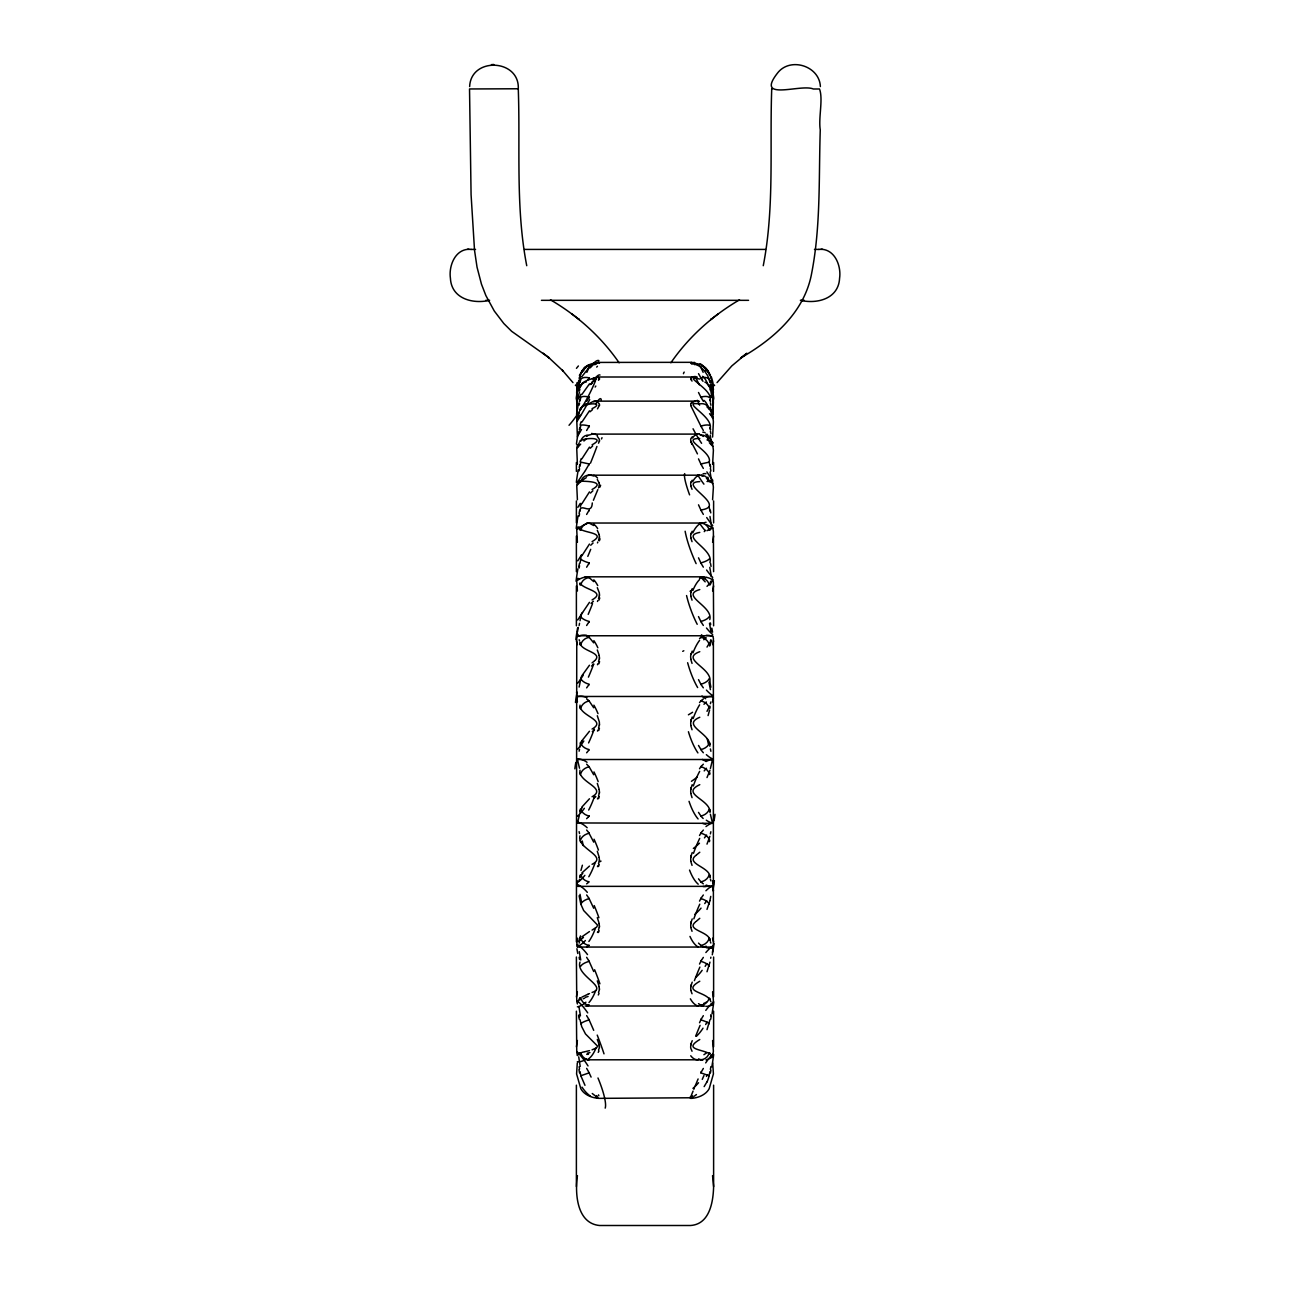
<?xml version="1.0" encoding="UTF-8"?>
<svg xmlns="http://www.w3.org/2000/svg" width="1290" height="1290" viewBox="0 0 1290 1290"><rect width="100%" height="100%" fill="white"/><g stroke="black" fill="none" stroke-linecap="round" stroke-linejoin="round"><path stroke-width="1.5" d="M576.388 941.894L576.759 637.695A88.8 33.975 0 0 1 577.42 635.76L712.58 635.76A87.317 33.411 0 0 1 713.386 638.34L713.386 944.49A87.317 33.411 0 0 1 712.58 947.054L577.42 947.054A88.8 33.975 0 0 1 576.759 945.135L577.404 938.201M577.42 1055.559A88.8 57.679 0 0 1 576.759 1052.285L576.388 1011.183M577.42 1003.926A88.8 46.392 0 0 1 576.759 1001.298L576.388 957.019M712.58 578.904A87.317 45.618 0 0 1 713.386 582.419L713.612 625.811M712.58 527.271A87.317 56.712 0 0 1 713.386 531.641L713.612 571.647M577.291 1063.008L576.582 1073.941L580.822 1088.679A21.204 14.996 0 0 0 597.657 1098.258L597.77 1098.274A12.658 9.159 -0.1 0 0 599.366 1098.354L690.569 1097.774M820.375 86.575C819.472 65.693 789.77 56.566 777.322 73.337C754.989 102.071 800.816 83.56 813.329 88.994C815.393 88.994 817.441 88.994 819.489 88.978C823.375 98.959 818.279 118.019 820.263 129.903C818.715 177.536 820.811 225.879 811.732 272.883C804.766 312.148 773.436 339.254 740.573 358.023L746.878 353.267L731.801 365.925L717.047 382.598M576.904 388.451L576.904 393.402A82.399 81.399 0 0 0 576.517 397.723L577.227 411.704M713.612 1085.18L713.612 1186.574C713.225 1202.054 709.629 1224.258 690.537 1225.5L599.479 1225.5C576.195 1223.243 574.969 1192.057 577.452 1175.625M576.388 1046.787L577.404 1040.514M713.612 536.043L712.596 542.3M576.388 996.864L577.404 991.817M713.612 585.966L712.596 590.997M578.839 380.195L577.469 385.968A88.8 88.526 0.5 0 0 576.759 390.967L577.404 409.027M713.612 640.937L712.596 644.629M469.641 86.575C470.947 56.647 519.676 58.872 518.274 88.784C520.386 147.592 515.419 207.625 526.739 265.708M710.887 1066.604L710.387 1069.442M579.129 516.081L579.533 513.775M579.129 470.898L579.533 468.625M579.129 568.051L579.533 565.746M710.887 1014.633L710.645 1016.052M712.773 411.704L713.483 397.723A82.399 81.399 0 0 0 713.096 393.402L713.096 388.451M579.129 433.601L579.533 431.424M579.129 625.521L579.533 623.296M710.887 957.18L710.693 958.26M580.016 563.149L580.822 559.022A8.885 2.064 15.9 0 0 589.143 562.891M709.968 1019.745L707.001 1029.678M580.016 511.163C580.016 502.004 591.804 516.081 592.287 502.939M709.968 1071.716L708.645 1077.569A32.718 32.637 -26.1 0 1 707.001 1081.971M580.016 620.748L580.822 616.701A8.885 3.338 16.7 0 0 589.143 621.457M709.968 962.13L707.001 971.757M580.016 466.093L580.822 462.143L589.143 463.965M579.129 405.125L579.533 403.093M579.129 687.07L580.822 678.669A8.885 4.531 18.1 0 0 589.143 684.2A27.154 22.607 63.2 0 1 588.756 685.103M710.742 896.405L709.919 900.597M577.436 386.145L577.469 385.968A87.317 87.043 0 0 0 576.614 392.66M712.596 409.027L713.241 390.967A88.8 88.526 0 0 0 712.58 385.952L711.161 380.195M709.871 900.871L707.001 909.402M580.016 429.022L580.822 425.297A8.885 1.919 15.8 0 1 589.143 426.022M712.596 418.444L713.386 402.48A87.317 84.898 -0.2 0 0 712.58 395.933M599.286 725.303L598.512 728.092M599.286 793.221L598.512 796.011M599.286 861.091L598.512 863.8M580.016 747.039L580.822 743.411A33.25 26.735 13 0 1 582.096 740.895M599.286 659.013L598.512 661.738M709.871 836.339L707.001 844.128M579.129 751.183L579.533 749.28M712.596 437.052L713.386 421.862A87.317 80.673 0 0 0 712.58 415.654M690.731 789.528L690.972 788.529M690.731 857.463L690.972 856.447M710.387 833.888L710.838 831.76M579.129 386.145L579.533 384.307M599.286 927.252L598.512 929.816M690.731 721.658L690.972 720.675M690.731 923.753L690.972 922.769M580.016 400.868L580.822 397.481A8.885 3.209 16.6 0 1 589.143 397.078M599.286 595.98L598.512 598.592M712.596 464.368L713.386 450.371A87.317 74.449 0 0 0 712.58 444.631M580.016 812.619L580.822 809.33A8.885 6.563 23.3 0 0 589.143 816.006M709.968 770.259L707.001 777.564M690.731 986.786L690.972 985.85M599.286 537.753L598.512 540.171M710.387 768.501L712.58 759.504L577.42 759.504A88.8 6.966 0 0 0 576.759 759.891L577.404 761.326M577.694 822.214L579.339 815.457M712.596 821.504L713.386 822.794A87.317 6.853 0 0 1 712.58 823.326L577.501 822.956M690.731 592.691L690.972 591.836M580.016 382.34L580.822 379.357A8.885 4.402 17.9 0 1 589.143 377.841M690.731 1045.013L690.972 1044.158M763.261 265.708C774.581 207.625 769.614 147.592 771.726 88.784L772.275 88.768M712.596 499.746L713.386 487.249A87.317 66.387 0 0 0 712.58 482.137M580.016 877.668L580.822 874.813A8.885 7.337 28.2 0 0 589.143 881.812A27.154 17.06 39.5 0 1 588.627 882.279L586.628 883.876M599.286 485.782L598.512 487.943M709.758 705.985L707.001 711.338M690.972 654.562L690.731 655.497A9.078 8.046 48.8 0 0 690.989 659.19M710.387 703.695L710.887 701.953M579.533 879.377L579.129 880.796M579.129 378.373L579.533 377.051M691.182 855.689L692.214 852.561M691.182 787.771L692.214 784.675M691.182 922.027L692.214 918.932M691.182 719.949L692.214 716.966M691.182 985.157L692.214 982.158M599.221 441.519L598.512 443.196M690.843 1096.613L693.069 1091.082M580.016 940.604L580.822 938.249A8.885 7.934 36.4 0 0 589.143 945.393M691.182 653.885L692.214 651.095M709.968 642.259L707.001 647.08M691.182 1043.497L692.214 1040.691M690.972 533.996L690.731 534.769A9.078 6.805 31.7 0 0 691.053 537.93M597.834 663.737L597.48 664.737M597.834 730.108L597.48 731.107M710.387 641.049L710.887 639.679M691.182 591.191L692.214 588.659M597.834 797.994L597.48 798.962M579.533 941.974L579.129 943.087M597.834 600.511L597.48 601.479M581.871 503.761L589.466 491.909M597.834 865.719L597.48 866.638M580.016 375.713L581.016 373.326M581.871 458.853L589.466 447.13M579.129 389.741L579.533 388.742M581.871 555.764L589.466 544.074M597.834 541.994L597.48 542.897M581.871 422.12L589.466 410.817M598.512 992.429L599.286 990.075A9.836 8.466 30.5 0 0 599.528 989.043M599.286 405.512L597.48 408.865M581.871 613.572L589.466 602.333M690.972 482.525L690.731 483.186A9.078 5.918 27.3 0 0 691.101 485.959M691.182 533.447L692.214 531.238M597.834 931.606L597.48 932.46M593.4 500.262L597.834 489.603M694.907 1086.664L698.1 1078.956M581.871 394.482L589.466 383.872M694.262 1088.244L693.827 1089.276M707.001 586.37L709.871 583.241M580.016 999.863L580.822 998.073A8.885 8.337 50.9 0 0 589.143 1005.184M598.512 1050.092L599.286 1047.996A9.836 7.692 24.5 0 0 599.528 1047.077M581.871 376.615L589.466 366.957M699.519 1022.728L700.857 1019.922A8.885 2.064 15.9 0 1 709.178 1023.792M691.182 482.041L692.214 480.203M699.519 964.049L700.857 961.373A8.885 3.338 16.7 0 1 709.178 966.129M581.871 740.799L589.466 731.269M706.92 1081.923L704.147 1086.615M710.387 582.096L710.887 581.129M699.519 901.113L700.857 898.614A26.88 22.414 62.7 0 1 701.244 897.743M588.659 464.932L585.434 470.463M588.659 510.937L586.628 514.452M701.341 1071.909L703.34 1068.443M588.659 426.974L586.628 430.505M580.016 387.774C579.146 379.115 607.139 374.955 592.062 381.921M588.659 563.843L586.628 567.213M701.341 1019.003L703.34 1015.682M588.659 397.997L586.628 401.4M599.286 379.179L598.512 380.308M581.871 807.072L589.466 798.768M699.519 835.485L700.857 833.243A26.88 21.075 52.2 0 1 701.276 832.469M588.659 622.361L586.628 625.505M701.341 960.486L703.34 957.39M588.659 378.696L587.998 379.776M582.258 371.069L581.226 372.891L583.29 369.65M585.096 471.011L577.42 482.137A88.8 67.532 0 0 0 576.759 485.959L577.404 499.746M588.659 685.022L586.628 687.876M701.341 897.808L703.34 895.002M707.001 530.722L709.968 528.852M580.226 1053.656L580.822 1052.801A8.885 8.546 75.9 0 0 589.143 1059.719M690.972 403.447L690.731 403.834A9.078 3.741 22.5 0 0 691.295 405.705M699.519 768.759L700.857 766.824A26.88 19.221 44.5 0 1 701.325 766.196M581.871 872.959L589.466 866.074M701.341 832.518L703.34 830.067M588.659 750.312L586.628 752.796M582.58 370.601L588.24 365.344M670.881 362.78C688.747 336.916 712.435 315.647 739.509 299.828M699.519 702.599L700.857 701.018A26.88 16.883 39 0 1 701.357 700.551M701.341 766.212L703.34 764.196M588.659 816.618L586.628 818.666M712.596 701.873L713.386 698.035A87.317 20.382 0 0 0 712.58 696.471L577.42 696.471A88.8 20.737 0 0 0 576.759 697.648L577.404 701.873M577.404 880.957L576.759 885.182A88.8 20.737 0 0 0 577.42 886.359L712.58 886.359A87.317 20.382 0 0 0 713.386 884.795L712.596 880.957M580.065 409.704C581.709 402.48 606.88 401.706 592.062 408.656M692.214 436.842L691.263 438.132A23.091 12.319 48 0 0 690.892 438.568L690.731 439.164A9.078 4.886 24.4 0 0 691.182 441.519M583.677 369.182C585.225 363.635 605.574 360.329 592.062 365.264M581.871 936.846L589.466 931.557M699.519 638.615L700.857 637.421A8.885 7.934 36.4 0 1 709.178 644.581M589.466 665.237L581.871 675.766A33.25 29.412 16.7 0 0 580.693 678.621M699.777 1039.514C682.652 1049.754 702.357 1049.012 709.968 1053.962M699.777 981.239C681.443 991.849 704.985 991.43 709.968 999.831M690.972 377.809L690.731 378.051A9.078 2.499 21.2 0 0 691.553 379.421M701.341 700.534L703.34 698.987M699.777 918.303L696.245 921.35M712.596 761.326L713.386 760.036A87.317 6.853 0 0 0 712.58 759.504A45.408 25.994 86.9 0 0 706.049 761.535M592.062 541.639C607.235 532.818 584.531 533.028 580.065 528.916M592.062 599.915C607.042 591.449 582.967 589.724 580.016 582.967M699.777 852.239L696.439 854.98M592.062 662.915L594.513 660.851M592.062 489.507C606.913 481.299 585.144 481.218 580.065 481.218M594.916 660.512C603.51 652.143 579.662 651.289 580.016 642.226M695.649 921.834C685.264 930.251 709.742 931.364 709.968 940.571M592.062 729.06C607.848 720.159 579.097 716.014 580.016 705.146M592.062 444.808C607.203 436.826 583.612 437.487 580.178 441.132A39.023 7.16 86.5 0 0 579.533 441.164M696.052 855.286C684.635 863.945 711.016 866.944 709.968 877.635M696.439 1094.549L694.23 1096.242M699.777 784.675C679.653 794.14 711.016 799.429 709.968 812.571M718.175 313.938L710.677 319.581L711.854 318.695M592.062 796.752C607.913 787.948 577.694 782.208 580.016 770.211M692.214 402.222L691.263 403.093A23.091 10.11 44.4 0 0 690.94 403.415M592.4 378.744L593.706 377.857M589.804 403.19L593.706 401.222M709.968 481.186L707.001 481.493M581.871 997.154L587.788 994.3M699.777 717.272C680.41 725.464 711.371 733.413 709.822 746.233M592.062 864.316C608.687 856.076 576.211 848.643 580.016 835.791M699.519 578.404L700.857 577.63A8.885 8.337 50.9 0 1 709.178 584.757M592.062 992.445C608.783 987.14 575.259 975.417 580.016 962.082M586.628 436.455L587.659 435.843M699.777 481.622C675.283 482.46 729.318 506.132 700.857 509.969L698.519 504.825M584.983 1085.325L580.822 1075.747L589.143 1072.861L591.094 1077.102M592.062 930.09L596.706 927.042L597.609 925.156L583.677 910.546L580.822 904.161L579.129 895.76M699.777 651.692C679.346 659.125 712.854 668.172 709.822 681.684M699.777 589.562C679.169 595.529 713.596 606.284 709.758 619.571M703.34 636.051L701.341 637.083A26.88 14.126 35.2 0 0 700.938 637.486M589.466 993.59L588.111 994.155M586.628 946.795L588.659 945.747A27.154 14.303 35.6 0 0 589.062 945.328M577.404 821.504L576.759 822.923A88.8 6.966 0 0 0 577.42 823.326M597.189 363.054L597.318 362.99A36.942 11.546 -77.2 0 0 594.964 364.683M586.628 475.897L588.659 475.284M701.341 577.436L703.34 576.936M588.498 1005.458L586.628 1005.894M592.062 1049.834L596.528 1047.867L597.609 1046.174L585.483 1033.935L581.693 1026.614L580.016 1019.681M692.214 377.164L691.182 377.647A23.091 7.675 41.8 0 0 691.021 377.841M699.519 523.434L700.857 523.111A8.885 8.546 75.9 0 1 709.178 530.029M699.777 532.399C678.959 536.253 714.354 549.137 709.871 562.521M575.582 385.323L579.726 384.872M581.871 1052.398L584.354 1051.818M589.466 1050.64L585.031 1051.689M597.302 362.425L692.214 362.329M692.375 363.151L693.972 362.925M586.628 523.111L588.659 523.063M703.163 1059.735L701.502 1059.783M697.551 434.101L592.4 434.101L589.143 435.053A8.885 8.304 48.8 0 0 580.822 441.067M544.332 354.169L543.122 353.267L549.427 358.023L511.662 331.32L503.81 323.516L494.28 311.003L485.862 295.539L481.46 284.155L477.042 267.191L474.526 250.292L471.076 194.661L469.528 88.962L517.725 88.768M701.341 523.063L703.34 523.111A43.973 22.704 89.3 0 1 706.082 522.273M588.498 1059.783L586.628 1059.719M491.442 64.629L493.812 64.5M709.178 481.734A8.885 8.53 -72.5 0 0 700.857 475.188L589.143 475.188A8.885 8.53 72.5 0 0 580.822 481.734M818.827 249.422L822.456 249.276M709.968 466.029L709.178 462.143L700.857 463.965L698.519 458.885M702.163 1059.8L587.821 1059.8M485.798 300.328L488.91 300.328M699.777 438.471C679.266 438.39 712.87 451.516 709.178 462.143M468.996 249.276C454.935 249.47 448.63 266.208 450.42 278.269C451.387 298.554 472.479 304.311 489.636 300.328M470.995 249.422L475.542 249.422M524.53 249.422L765.47 249.422M814.458 249.422L819.005 249.422M821.004 249.276C835.065 249.47 841.37 266.208 839.58 278.269C838.613 298.554 817.521 304.311 800.364 300.328M541.429 300.328L748.571 300.328M596.432 377.003L693.069 377.019M594.351 401.142L695.665 401.142M587.821 523.031L702.163 523.031M585.096 576.824L704.84 576.824M585.096 1006.007L704.84 1006.007M801.09 300.328L804.202 300.328M592.4 434.101L593.706 434.198A36.781 13.819 -86.2 0 1 597.463 435.327M598.35 362.28L599.286 362.442A8.74 1.387 -19.4 0 1 598.77 362.958M467.544 249.276L471.173 249.422M590.449 475.075L593.706 475.978M710.274 384.872L714.418 385.323M596.028 362.925L597.625 363.151M699.777 403.996C678.798 400.803 714.596 416.847 709.968 428.957M586.628 576.936L588.659 577.436M703.163 1005.861L701.502 1005.442M707.001 439.89L709.968 441.164A38.652 7.047 -86.7 0 1 710.403 441.164L710.887 441.68M597.302 377.067L599.286 378.067A8.74 2.644 -20.1 0 1 599.14 378.841M701.341 475.284L703.34 475.881M700.857 1072.861L709.178 1075.747M699.777 379.083C679.33 374.164 714.676 389.903 709.968 400.819M699.519 434.488L701.502 435.391M586.628 636.034L588.659 637.083M703.163 946.715L701.341 945.747M699.777 364.296L692.391 362.748L699.309 366.102L704.001 370.182L707.694 375.648L709.968 382.292M698.519 1058.945L700.857 1059.719A8.885 8.53 -75.9 0 0 709.178 1052.801M702.324 435.843L703.34 436.439M597.302 401.9L599.286 403.867A8.74 3.838 -21.3 0 1 599.237 404.963M586.628 698.954L588.659 700.518M703.34 883.844L701.341 882.295M619.119 362.78C601.253 336.916 577.565 315.647 550.491 299.828M703.485 366.505L706.275 369.117L701.873 365.409A12.416 6.031 35.1 0 1 704.324 367.505M578.146 318.695L579.323 319.581L571.825 313.938M596.238 1096.597L592.255 1093.501M707.001 406.947L709.968 409.752M588.74 637.002A27.235 14.464 -37.7 0 1 589.207 637.373L593.706 642.855M548.266 357.137L563.23 371.101L562.408 370.246L572.953 382.598M698.519 1003.636L700.857 1005.184A8.885 8.337 -50.9 0 0 709.178 998.073M586.628 764.164L588.659 766.212A27.235 19.398 -47.6 0 1 589.095 766.857M703.163 818.489L701.341 816.618A26.88 19.157 -46.9 0 1 700.889 815.973L698.519 812.394M593.706 525.514L589.143 523.111A8.885 8.546 -75.9 0 0 580.822 530.029M690.811 363.103L692.037 364.248M597.302 436.343L599.286 439.213A8.74 4.934 -23.3 0 1 599.269 440.632M701.309 882.312A26.88 16.915 -41.2 0 1 700.857 881.828L698.519 878.829M707.001 383.453L709.968 387.742M586.628 830.034L588.659 832.518M703.34 752.747L701.341 750.312A26.88 20.946 -54.7 0 1 700.938 749.538L698.519 745.459M588.675 700.502A27.235 17.141 -41.9 0 1 589.143 701.002L593.706 707.775M698.519 943.103L700.857 945.393A8.885 7.934 -36.4 0 0 709.178 938.249M593.706 581.613L589.143 577.63A8.885 8.337 -50.9 0 0 580.822 584.757M586.628 894.954L588.659 897.808M703.34 687.828L701.341 685.006M692.037 381.082L690.811 379.341M597.302 479.509L599.286 483.234M586.628 957.325L588.659 960.47M703.34 625.44L701.341 622.344M707.533 370.746L706.743 369.682L708.871 373.084M703.002 381.308L702.324 380.276M586.628 1015.617L588.659 1018.987M703.34 567.149L701.341 563.827A26.88 23.075 86.5 0 1 701.018 562.811M707.694 370.988L708.758 372.858M702.163 380.018L701.341 378.68M588.595 832.566A27.235 21.172 -55.6 0 1 589.062 833.292L593.706 842.128M703.34 401.335L701.341 397.981M703.34 514.388L701.341 510.921M586.628 1068.378L588.659 1071.893A27.235 22.817 71.9 0 1 588.95 1072.957M703.34 430.441L701.341 426.958M703.34 468.431L701.341 464.932M597.302 530.367L599.286 534.834M698.519 373.665L700.857 377.841A8.885 4.402 -17.9 0 1 709.178 379.357M710.887 1001.685L710.387 1000.734M577.404 644.629L576.388 640.937M712.596 938.201L713.612 941.894M692.037 1051.253L690.763 1048.173A9.078 6.966 -32.9 0 1 690.972 1045.013M698.519 392.483L700.857 397.078A8.885 3.209 -16.6 0 1 709.178 397.481M597.302 587.659L599.286 592.755A8.74 7.401 -38 0 1 599.318 594.9M692.037 444.389L690.763 441.47M593.706 774.742L589.143 766.824A8.885 6.563 -23.3 0 0 580.822 773.5M698.519 679.637L700.857 684.2A8.885 4.531 -18.1 0 0 709.178 678.669M710.387 388.596L710.887 389.806M698.519 616.588L700.857 621.457A8.885 3.338 -16.7 0 0 709.178 616.701M708.984 373.31L709.968 375.68M692.037 993.768L690.763 990.269M709.081 373.536L709.178 373.761A8.885 6.466 -22.9 0 0 705.549 370.391M690.763 405.624L700.857 426.022A8.885 1.919 -15.8 0 1 709.178 425.297M698.519 557.828L700.857 562.908A8.885 2.064 -15.9 0 0 709.178 559.022M597.302 649.95L599.286 655.578M692.037 489.313L690.763 485.943M593.706 908.257L589.143 898.614A8.885 4.531 -18.1 0 0 580.822 904.161M593.706 971.515L589.143 961.373A8.885 3.338 -16.7 0 0 580.822 966.129M593.706 1030.339L589.143 1019.922A8.885 2.064 -15.9 0 0 580.822 1023.792M598.512 1094.871L598.85 1095.742M692.037 931.299L690.763 927.462M597.302 715.74L599.286 721.739A8.74 8.175 -67.3 0 1 599.318 724.109M597.302 1039.466L599.286 1045.077M692.037 541.671L690.763 537.946M710.838 943.022L710.387 941.781M579.129 639.743L579.533 640.84M577.404 590.997L576.759 581.532A88.8 46.392 0 0 1 577.42 578.904M712.596 991.817L713.386 1000.411A87.317 45.618 0 0 1 712.58 1003.926M597.302 783.385L599.286 789.609M692.037 865.38L690.763 861.317M597.302 980.868L599.286 986.85M692.037 600.173L690.763 596.174M597.302 851.239L599.286 857.527M597.302 917.609L599.286 923.817M692.037 797.655L690.763 793.447M692.037 663.399L690.763 659.222M692.037 729.769L690.763 725.528M710.387 376.841L710.887 378.454M577.404 542.316L576.759 530.529A88.8 57.679 0 0 1 577.42 527.271M712.596 1040.514L713.386 1051.189A87.317 56.712 0 0 1 712.58 1055.559M710.887 880.876L710.387 879.135M712.58 823.326L710.387 814.312M577.42 759.504L579.533 768.211M710.387 384.017L710.887 386.274M577.404 464.368L576.759 448.92A88.8 75.723 0 0 1 577.42 444.631M712.709 1063.008L713.418 1073.941L709.178 1088.679A21.221 15.012 0 0 1 692.359 1098.29A12.787 9.03 0 0 1 690.537 1098.354M709.178 507.083L709.968 511.098M580.822 1075.747L580.016 1071.651M710.387 748.942L710.887 751.296M577.404 437.052L576.759 420.298A88.8 82.044 0 0 1 577.42 415.654M579.129 831.647L579.533 833.55M710.387 402.754L710.887 405.253M712.548 1175.625L713.612 1186.574M577.404 418.444L576.759 400.819A88.8 86.349 0.2 0 1 577.42 395.933M712.58 386.226L712.548 386.049A87.317 87.043 -0.6 0 1 713.386 392.66M709.919 682.233L710.887 687.183M710.387 431.053L710.887 433.746M710.387 622.909L710.693 624.57M579.533 959.534L579.129 957.309M710.387 468.238L710.887 471.043M579.533 1017.068L579.129 1014.779M579.533 1069.055L579.129 1066.733M713.612 996.864L713.612 957.019M713.612 1046.787L713.612 1011.183M576.388 536.043L576.388 571.647M576.388 585.966L576.388 625.811M713.612 462.513L713.612 471.398M713.612 500.939L713.612 522.901M576.388 462.513L576.388 471.398M576.388 500.939L576.388 522.901M576.388 1085.18L576.388 1186.574M577.356 1000.879A44.65 19.914 67.4 0 1 587.724 1012.892M580.435 1015.714A48.778 5.644 79.3 0 1 578.952 1006.555M579.823 997.734A48.778 4.918 -76.6 0 1 577.839 1001.83M585.902 1002.201A44.65 22.865 -85.1 0 1 577.372 1006.829M588.514 1019.084A27.235 23.268 86 0 1 588.982 1020.035M586.74 1054.365A33.25 5.273 7.8 0 1 588.434 1054.285M580.065 1053.043A38.974 6.095 -83.7 0 1 579.581 1053.833M579.468 1053.027A48.778 6.627 -77.7 0 1 577.469 1055.268M586.45 1058.88A44.65 23.091 89.5 0 1 577.323 1061.718M577.34 1052.027A44.65 17.254 63.6 0 1 588.03 1065.927M580.226 1066.475A48.778 6.982 80.5 0 1 578.726 1056.832M579.242 1019.229A39.023 2.338 79.4 0 1 578.597 1015.585M589.949 1052.608A30.525 10.804 -35.8 0 1 587.305 1053.108M712.483 1056.865A45.408 20.979 -68.6 0 1 705.969 1059.912M712.435 1054.849A48.407 6.74 80.2 0 1 711.032 1055.849M713.676 1054.494A48.407 8.917 -80.2 0 1 711.822 1066.814M705.678 1062.896A45.408 19.785 -65.5 0 1 712.451 1054.285M706.469 1052.866A43.973 19.592 -67 0 1 703.905 1054.704M701.002 1060.025A26.88 7.934 -32.4 0 1 700.567 1059.945M711.274 1016.101A38.652 2.177 -79.5 0 1 710.693 1019.31M713.822 1001.766A48.407 7.53 -78.7 0 1 712.015 1013.811M705.775 1010.393A45.408 22.204 -69.8 0 1 712.483 1002.814M712.515 1004.846A45.408 23.01 -73.3 0 1 706.065 1006.394M712.628 1004.168A48.407 5.386 79.1 0 1 711.258 1003.813M710.355 1053.801A38.636 6.095 83.8 0 1 709.935 1053.091M703.002 1028.178A31.444 23.091 -43.9 0 1 696.535 1036.176M597.222 1035.096A36.781 2.274 67.9 0 1 604.01 1053.849M599.06 1045.077A8.74 6.627 30.1 0 1 599.334 1047.029M598.963 1050.979A33.846 16.625 84.3 0 1 598.221 1052.35M595.996 1048.012A36.765 13.996 -86 0 1 589.062 1058.461M588.788 1059.445A27.154 7.804 31.1 0 1 588.288 1059.477M698.487 1059.638A36.797 15.399 -84.9 0 1 690.747 1055.768M690.666 1044.223A23.091 13.077 -49.7 0 1 690.876 1043.562M695.649 1036.176A36.717 2.257 -67.4 0 1 700.083 1025.389M700.712 1019.826A26.88 23.43 -88 0 1 701.196 1018.89M705.646 1024.518A43.973 7.45 -60.3 0 1 707.13 1022.099M577.372 944.57A44.65 22.075 71.9 0 1 587.514 954.568M580.758 960.018A48.778 4.176 78.4 0 1 579.291 951.617M580.484 935.879A48.778 3.112 -75.9 0 1 578.597 941.458M585.37 940.523A44.65 22.059 -79.8 0 1 577.42 946.602M588.53 960.566A27.235 23.139 -79.3 0 1 589.014 961.469M583.177 998.766A33.25 10.304 8.1 0 1 584.757 998.138M580.097 998.395A38.974 5.353 -82.4 0 1 579.629 999.557M577.759 953.504A39.023 1.193 79 0 1 576.904 948.731M588.111 996.444A30.525 7.047 -34.2 0 1 585.483 997.267M706.34 1002.169A43.973 21.753 -71.5 0 1 703.598 1003.523M701.163 1005.539A26.88 11.223 -34.3 0 1 700.712 1005.313M713.16 948.102A38.652 1.048 -79.1 0 1 712.403 952.407M714.047 943.49A48.407 5.966 -77.4 0 1 712.29 954.81M705.856 952.536A45.408 24.059 -74.9 0 1 712.515 946.167M712.548 947.602A45.408 24.494 -78.7 0 1 706.146 947.618M712.935 948.779A48.407 3.886 78.2 0 1 711.677 947.36M710.322 999.508A38.636 5.386 82.5 0 1 709.903 998.492M702.147 970.306A31.444 20.398 -38.2 0 1 695.697 977.562M594.625 969.757A36.781 4.402 68.6 0 1 599.915 983.786M599.076 986.866A8.74 7.305 36.7 0 1 599.334 988.995M599.044 993.348A33.846 16.883 89.5 0 1 598.302 994.961M595.722 990.51A36.765 13.464 -82.3 0 1 588.982 1002.54M588.966 1005.055A27.154 11.191 32.9 0 1 588.466 1005.232M698.406 1006.023A36.797 15.69 -89.1 0 1 690.36 998.815M690.876 990.22A9.078 7.643 -40.2 0 1 690.94 986.802M690.698 985.882A23.091 14.851 -55.1 0 1 690.908 985.173M694.407 980.642A36.717 4.434 -68.1 0 1 699.873 967.097M700.728 961.276A26.88 23.204 76.3 0 1 701.212 960.389M705.13 966.355A43.973 10.707 -62 0 1 706.904 963.598M577.388 884.472A44.65 23.688 77.1 0 1 587.321 892.341M581.403 901.565A48.778 2.596 77.8 0 1 580.016 894.341M582.387 865.219A48.778 1.209 -75.5 0 1 580.935 870.492M584.87 875.346A44.65 20.721 -75 0 1 577.469 882.537M588.562 897.888A27.235 22.43 -66.1 0 1 589.03 898.711M582.016 938.636A33.25 15.061 8.6 0 1 583.467 937.459M580.129 938.588A38.974 4.483 -81.2 0 1 579.678 940.071M580.387 938.217A30.525 3.128 -33.3 0 1 579.468 938.314M706.227 946.215A43.973 23.381 -76.7 0 1 703.308 946.989M701.26 945.812A26.88 14.238 -37.1 0 1 700.793 945.457M700.857 898.614A8.885 4.531 18.1 0 1 709.178 904.161M714.402 880.731A48.407 4.273 -76.5 0 1 712.806 890.681M705.92 890.761A45.408 25.332 -80.6 0 1 712.532 885.73M712.564 886.52A45.408 25.365 -84.6 0 1 706.211 885.053M713.499 890.535A48.407 2.306 77.7 0 1 712.628 889.294M710.274 940.023A38.636 4.547 81.3 0 1 709.871 938.733M701.051 908.128A31.444 17.205 -34.2 0 1 694.681 914.465M594.222 905.596A36.781 6.434 69.9 0 1 598.899 917.69M599.108 923.85A8.74 7.821 47.3 0 1 599.334 926.107M599.544 926.139A9.836 9.046 40.9 0 1 599.35 927.284M599.14 930.687A33.846 16.722 -85.4 0 1 598.399 932.509M595.432 928.268A36.765 12.578 -79 0 1 588.901 941.458M698.309 947.07A36.797 15.577 86.7 0 1 689.973 936.427M690.908 927.413A9.078 8.143 -51.7 0 1 690.924 923.769M690.714 922.753A23.091 16.254 -62.1 0 1 690.94 922.011M693.843 918.835A36.717 6.498 -69.4 0 1 699.76 904.193M704.743 903.597A43.973 13.706 -64.3 0 1 706.726 900.726M577.404 822.085A44.65 24.72 82.8 0 1 587.176 827.729M583.241 845.579A48.778 0.951 77.5 0 1 582.258 840.983M584.37 808.298A44.65 18.866 -70.8 0 1 577.517 816.215M580.822 839.419A8.885 5.612 -20.1 0 1 589.143 833.243M581.435 875.023A33.25 19.463 9.5 0 1 582.806 873.346M580.194 875.039A38.974 3.499 -80.3 0 1 579.742 876.749M580.355 840.677A39.023 1.177 79 0 1 580.677 842.241M600.189 861.639A30.525 0.887 -33.1 0 1 600.995 861.107M706.098 886.407A43.973 24.429 -82.5 0 1 703.018 886.456M709.178 874.813A8.885 7.337 -28.2 0 1 700.857 881.812M700.857 833.243A8.885 5.612 20.1 0 1 709.178 839.419M709.419 841.677A38.652 1.258 -79.2 0 1 709.71 840.225M715.015 814.345A48.407 2.451 -75.9 0 1 714.031 820.779M705.985 826.568A45.408 25.977 -86.8 0 1 712.564 822.956M712.596 823.117A45.408 25.607 89.3 0 1 706.291 820.198M710.21 876.732A38.636 3.58 80.4 0 1 709.822 875.233M699.47 843.192A31.444 13.593 -31.4 0 1 693.359 848.465M594.061 839.242A36.781 8.304 71.6 0 1 598.447 850.078M599.124 857.56A8.74 8.143 64.1 0 1 599.334 859.898M599.544 859.93A9.836 9.385 59.8 0 1 599.366 861.123M599.221 864.558A33.846 16.141 -80.4 0 1 598.479 866.541M595.109 862.833A36.765 11.384 -75.9 0 1 588.804 876.765M698.212 884.198A36.797 15.077 82.6 0 1 689.537 870.073M690.924 861.269A9.078 8.433 -69.3 0 1 690.892 857.479M690.747 856.399A23.091 17.254 -70.9 0 1 690.956 855.641M693.504 853.303A36.717 8.401 -71.2 0 1 699.696 838.387M704.453 837.887A43.973 16.367 -67.3 0 1 706.597 835.065M577.404 758.939A44.65 25.155 88.8 0 1 587.031 762.293M574.856 768.84A48.778 2.628 -75.8 0 1 575.792 762.487M583.822 741.008A44.65 16.544 -67.1 0 1 577.565 749.248M581.097 809.427A33.25 23.381 10.9 0 1 582.387 807.298M580.29 809.185A38.974 2.435 -79.6 0 1 579.871 811.039M579.984 773.081A39.023 2.322 79.4 0 1 580.387 774.838M593.948 798.123A30.525 4.87 -33.6 0 1 595.867 796.704M705.969 824.197A43.973 24.881 -88.5 0 1 702.711 823.439M709.178 809.33A8.885 6.563 -23.3 0 1 700.857 816.006M700.857 766.824A8.885 6.563 23.3 0 1 709.178 773.484M709.661 774.532A38.652 2.386 -79.6 0 1 710 772.952M712.628 758.939A45.408 25.236 83.3 0 1 706.356 754.666M707.291 738.96A48.407 1 77.4 0 1 708.404 744.072M710.113 811.12A38.636 2.532 79.7 0 1 709.742 809.475M696.987 777.257A31.444 9.643 -29.6 0 1 691.456 781.288M593.964 771.92A36.781 9.965 73.9 0 1 598.173 781.595M599.14 789.641A8.74 8.256 88.1 0 1 599.334 792.012M599.56 792.028A9.836 9.498 -89.7 0 1 599.382 793.237M599.318 796.559A33.846 15.174 -75.8 0 1 598.576 798.655M594.722 795.882A36.765 9.917 -73.3 0 1 588.708 810.023M589.175 816.038A27.154 19.398 45 0 1 588.675 816.635M698.084 818.957A36.797 14.222 78.7 0 1 689.037 801.332M690.94 793.398A9.078 8.514 87.4 0 1 690.876 789.561M690.763 788.448A23.091 17.818 -81.1 0 1 690.972 787.69M693.294 785.965A36.717 10.11 -73.4 0 1 699.648 771.372M704.195 770.904A43.973 18.641 -71 0 1 706.485 768.26M577.42 696.584A44.65 24.962 -85 0 1 586.902 697.648M576.517 692.391A48.778 2.354 77.7 0 1 577.194 692.746M575.453 702.502A48.778 4.467 -76.4 0 1 577.049 692.391M583.209 675.202A44.65 13.819 -64.2 0 1 577.63 683.297M580.822 708A8.885 7.337 -28.2 0 1 589.143 701.018M580.822 743.411A8.885 5.612 20.1 0 0 589.143 749.587A27.154 21.269 52.7 0 1 588.724 750.377M580.5 742.234A38.974 1.322 -79.2 0 1 580.129 744.024M579.823 707.033A39.023 3.419 80.1 0 1 580.258 708.726M592.303 731.64A30.525 8.74 -34.8 0 1 594.464 729.866M705.84 761.116A43.973 24.72 85.3 0 1 702.373 759.471M709.178 743.411A8.885 5.612 -20.1 0 1 700.857 749.587M700.857 701.018A8.885 7.337 28.2 0 1 709.178 708M709.758 708.516A38.652 3.451 -80.2 0 1 710.145 707.017M708.081 715.579A48.407 1.306 -75.7 0 1 709.597 710.032M706.114 697.277A45.408 25.365 80.8 0 1 712.596 696.697M712.644 695.568A45.408 24.22 77.5 0 1 706.42 690.086M708.952 682.152A48.407 2.644 77.7 0 1 710.387 689.618M709.903 744.362A38.636 1.419 79.2 0 1 709.565 742.766M692.569 712.274A31.444 5.45 -28.5 0 1 688.409 714.805M593.9 705.178A36.781 11.384 76.5 0 1 597.996 713.644M599.56 724.109A9.836 9.385 -59.4 0 1 599.382 725.319M599.431 728.366A33.846 13.819 -71.7 0 1 598.705 730.527M594.238 729.124A36.765 8.208 -71.1 0 1 588.579 742.927M697.906 752.909A36.797 12.997 75.2 0 1 688.425 731.72M690.972 725.48A9.078 8.385 65 0 1 690.86 721.691M690.779 720.578A23.091 17.963 87.9 0 1 690.989 719.852M693.117 718.578A36.717 11.562 -76.1 0 1 699.615 704.824M703.969 704.292A43.973 20.43 -75.3 0 1 706.372 701.97M577.436 636.567A44.65 24.155 -79.2 0 1 586.756 635.373M577.049 634.019A48.778 3.951 78.3 0 1 578.226 634.97M575.824 639.647A48.778 6.192 -77.4 0 1 577.581 628.069M582.483 612.557A44.65 10.755 -61.9 0 1 577.694 619.974M580.822 644.581A8.885 7.934 -36.4 0 1 589.143 637.421M579.726 643.468A39.023 4.418 81 0 1 580.178 644.952M591.529 666.075A30.525 12.384 -36.7 0 1 593.803 664.076M705.678 698.712A43.973 23.946 79.3 0 1 701.97 696.084M701.421 684.942A26.88 22.204 -65.3 0 1 700.954 684.135M709.839 644.823A38.652 4.418 -81.2 0 1 710.226 643.516M709.71 646.032A48.407 3.16 -76.1 0 1 711.58 640.598M706.178 635.357A45.408 24.107 75.1 0 1 712.612 636.309M712.677 634.567A45.408 22.623 72.2 0 1 706.501 628.02M709.5 623.312A48.407 4.209 78.4 0 1 710.984 631.858M683.813 650.74A31.444 1.129 -28.1 0 1 682.716 651.337M593.851 640.63A36.781 12.513 79.5 0 1 597.851 647.774M599.173 655.61A8.74 7.885 -49.3 0 1 599.318 657.852M599.56 657.852A9.836 9.03 -40.7 0 1 599.399 659.029M599.576 661.625A33.846 12.142 -68.2 0 1 598.85 663.802M593.577 664.382A36.765 6.289 -69.4 0 1 588.417 677.137M697.648 687.57A36.797 11.465 72.2 0 1 687.635 662.721M690.795 654.465A23.091 17.657 77 0 1 691.005 653.772M692.972 652.869A36.717 12.723 -79.2 0 1 699.583 640.372M703.76 639.743A43.973 21.737 -80.1 0 1 706.275 637.841M577.436 580.355A44.65 22.752 -73.7 0 1 586.611 577.001M577.388 578.759A48.778 5.434 79.2 0 1 578.71 578.775M576.05 581.242A48.778 7.772 -78.6 0 1 577.888 568.938M581.564 554.716A44.65 7.434 -60.2 0 1 577.759 560.844M588.821 577.291A27.235 11.433 -34.8 0 1 589.288 577.517M580.548 616.604A33.25 31.379 23.9 0 1 581.693 613.492M577.501 631.729A38.974 1 -79.1 0 1 578.275 627.391M579.662 583.773A39.023 5.321 82.1 0 1 580.129 584.967M591.062 603.398A30.525 15.738 -39.6 0 1 593.4 601.253M705.469 638.486A43.973 22.591 73.9 0 1 701.47 634.777M701.454 622.248A26.88 22.93 -78.6 0 1 700.986 621.377M709.887 584.87A38.652 5.289 -82.3 0 1 710.29 583.822M710.306 584.58A48.407 4.934 -76.8 0 1 712.225 580.693M706.243 577.307A45.408 22.253 69.9 0 1 712.644 579.758M712.709 577.452A45.408 20.463 67.7 0 1 706.597 570.019M709.79 567.374A48.407 5.676 79.3 0 1 711.29 576.646M711.838 628.149A38.636 0.871 79.1 0 1 712.564 632.213M692.149 590.046A31.444 3.225 -28.2 0 1 690.069 591.272M593.803 579.823A36.781 13.351 82.9 0 1 597.738 585.563M599.56 594.884A9.836 8.466 -30.4 0 1 599.415 595.98M599.769 597.947A33.846 10.143 -65.3 0 1 599.044 600.076M592.545 603.639A36.765 4.225 -68.2 0 1 588.192 614.379M589.272 621.554A27.154 23.381 76.8 0 1 588.772 622.457M697.197 624.296A36.797 9.643 69.6 0 1 686.554 595.561M691.021 596.157A9.078 7.514 38.4 0 1 690.827 592.723M690.811 591.723A23.091 16.915 67.3 0 1 691.037 591.078M692.859 590.465A36.717 13.577 -82.6 0 1 699.567 579.629M701.034 577.775A26.88 11.03 32.5 0 1 701.534 577.597M703.55 578.823A43.973 22.494 -85.3 0 1 706.178 577.452M577.452 529.319A44.65 20.785 -69 0 1 586.45 523.998M577.597 528.191A48.778 6.789 80.3 0 1 578.984 526.933M576.211 528.432A48.778 9.159 -80.2 0 1 578.097 515.839M580.274 503.358A44.65 3.918 -59.2 0 1 577.872 507.309M588.982 522.789A27.235 8.127 -32.9 0 1 589.433 522.869M580.419 558.909A33.25 32.572 41.5 0 1 581.516 555.635M578.839 566.874A38.974 2.145 -79.5 0 1 579.436 563.488M579.613 529.303A39.023 6.095 83.4 0 1 580.081 530.158M590.739 545.235A30.525 18.689 -43.7 0 1 593.11 542.993M705.178 581.855A43.973 20.672 69 0 1 700.793 576.888M709.919 530.093A38.652 6.031 -83.6 0 1 710.322 529.351M710.613 529.513A48.407 6.595 -77.9 0 1 712.548 527.465M706.34 524.578A45.408 19.866 65.6 0 1 712.677 528.416M712.741 525.627A45.408 17.802 63.8 0 1 706.71 517.532M709.968 516.435A48.407 7.014 80.5 0 1 711.467 526.175M710.5 563.408A38.636 2 79.4 0 1 711.048 566.375M705.453 530.319A31.444 7.498 -29 0 1 704.243 531.641M593.771 524.256A36.781 13.851 86.5 0 1 597.641 528.513M599.205 534.866A8.74 6.74 -30.9 0 1 599.302 536.769M599.576 536.737A9.836 7.675 -24.4 0 1 599.431 537.753M600.076 538.801A33.846 7.917 -63 0 1 599.366 540.8M590.707 549.346A36.765 2.048 -67.5 0 1 587.805 556.377M589.304 563.004A27.154 23.591 -87.7 0 1 588.804 563.956M696.116 563.633A36.797 7.595 67.6 0 1 685.135 531.238M690.827 533.899A23.091 15.754 59.2 0 1 691.053 533.334M692.746 532.947A36.717 14.093 -86.3 0 1 699.535 524.062M701.212 523.369A26.88 7.659 30.8 0 1 701.712 523.353M577.469 484.75A44.65 18.302 -64.9 0 1 586.257 477.687M577.759 483.782A48.778 7.982 81.7 0 1 579.162 481.138M576.34 482.347A48.778 10.336 -82 0 1 578.243 469.85M589.369 474.785A27.235 4.612 -31.7 0 1 589.804 474.72M580.307 506.954A33.25 32.96 -88.5 0 1 581.371 503.584M579.113 513.339A38.974 3.225 -80.1 0 1 579.678 510.276M579.565 481.38A39.023 6.708 84.9 0 1 580.049 481.847M590.497 493.07A30.525 21.188 -49.4 0 1 592.884 490.813M704.743 530.109A43.973 18.254 64.9 0 1 699.744 523.547M701.502 510.824A26.88 22.656 72.1 0 1 701.034 509.873M709.952 481.815A38.652 6.627 -85.1 0 1 710.371 481.412M710.806 481.46A48.407 8.095 -79.2 0 1 712.741 481.363M706.452 478.477A45.408 16.98 62 0 1 712.709 483.573M712.79 480.364A45.408 14.706 60.8 0 1 706.872 471.866M710.097 471.979A48.407 8.159 81.9 0 1 711.596 481.944M710.29 510.227A38.636 3.08 80 0 1 710.774 512.904M707.888 477.155A31.444 11.578 -30.4 0 1 707.775 481.17M593.739 475.3A36.781 14.013 -89.9 0 1 597.544 478.026M599.221 483.25A8.74 5.902 -26.4 0 1 599.286 484.927M599.576 484.879A9.836 6.708 -20.7 0 1 599.447 485.766M600.624 485.314A33.846 5.482 -61.4 0 1 599.947 487.104M589.32 510.066A27.154 23.22 -72.5 0 1 588.837 511.05M689.586 494.86A36.797 5.353 66.1 0 1 684.7 473.607M690.86 482.428A23.091 14.206 52.9 0 1 691.085 481.944M692.633 481.702A36.717 14.271 90 0 1 699.519 475.075M701.679 475.752A26.88 4.112 29.7 0 1 702.195 475.897M703.082 473.753A43.973 22.365 83.9 0 1 705.969 473.672M577.485 447.711A44.65 15.383 -61.6 0 1 580.677 444.147M583.902 441.019A44.65 15.383 -61.6 0 1 585.999 439.229M577.872 446.743A48.778 8.982 83.2 0 1 579.307 442.712M576.437 444.05A48.778 11.239 -84 0 1 578.372 432.005M581.5 429.506A44.65 3.306 -59.1 0 1 577.775 435.681M591.788 433.392A27.235 0.984 -31.3 0 1 591.917 433.359M580.194 461.997A33.25 32.524 -40.2 0 1 581.21 458.627M579.242 467.528A38.974 4.241 -81 0 1 579.774 464.69M590.288 448.21A30.525 23.172 -57.1 0 1 592.707 445.985M703.921 484.153A43.973 15.367 61.6 0 1 697.842 475.107M701.534 464.819A26.88 21.688 60 0 1 701.067 463.868M700.857 435.053A8.885 8.304 -48.8 0 1 709.178 441.067M710.951 441.357A48.407 9.385 -80.9 0 1 712.886 443.228M709.355 442.76A45.408 13.674 59.2 0 1 712.757 446.34M712.87 442.809A45.408 11.239 58.5 0 1 707.097 434.214M710.193 435.214A48.407 9.111 83.5 0 1 711.693 445.147M710.193 464.69A38.636 4.096 80.9 0 1 710.661 467.157M705.824 434.117A31.444 15.383 -32.6 0 1 708.129 439.358M599.576 440.567A9.836 5.579 -18.2 0 1 599.463 441.309M602.011 437.681A33.846 2.919 -60.4 0 1 601.495 438.971M596.931 446.453A36.765 2.403 -67.6 0 1 590.465 463.191M589.353 464.045A27.154 22.269 -59.9 0 1 588.869 465.045M691.15 441.954A36.797 2.983 65.2 0 1 697.438 453.887M692.52 438.003A36.717 14.093 86.2 0 1 699.486 433.859M702.792 432.166A43.973 21.462 78.8 0 1 705.098 432.601M577.501 419.137A44.65 12.078 -59.1 0 1 580.565 415.316M577.968 418.041A48.778 9.756 85 0 1 579.42 412.687M576.533 414.445A48.778 11.868 -86.2 0 1 578.468 403.173M589.707 399.545A44.65 6.837 -60 0 1 577.017 421.395M580.081 425.168A33.25 31.299 -23.4 0 1 581.064 421.878M579.307 430.022A38.974 5.128 -82 0 1 579.839 427.425M579.5 409.639A39.023 7.434 88.2 0 1 579.984 409.269M580.822 409.027A8.885 7.885 35.3 0 1 587.788 403.641M590.111 411.768A30.525 24.575 -67.1 0 1 592.545 409.623M701.599 443.325A43.973 12.11 59 0 1 693.053 428.78M701.567 426.877A26.88 20.172 50.8 0 1 701.099 425.958M700.857 403.689A8.885 7.885 -35.3 0 1 709.178 409.027M710 409.285A38.652 7.305 -88.4 0 1 710.435 409.591M711.064 410.091A48.407 10.449 -82.7 0 1 712.983 413.88M709.548 413.703A45.408 10.03 57.1 0 1 712.838 417.67M713.015 413.945A45.408 7.498 56.8 0 1 707.533 405.657M710.29 407.076A48.407 9.852 85.3 0 1 711.774 416.751M710.129 427.458A38.636 4.999 81.9 0 1 710.596 429.699M703.953 400.368A31.444 18.802 -35.9 0 1 707.759 406.543M593.674 401.819A36.781 13.303 -82.6 0 1 597.367 401.464M599.592 404.883A9.836 4.305 -16.7 0 1 599.495 405.463M595.803 403.851A36.765 4.563 -68.4 0 1 601.269 400.142M589.385 426.087A27.154 20.769 -50.2 0 1 588.901 427.071M692.408 402.948A36.717 13.561 82.5 0 1 699.47 401.432M577.549 399.69A44.65 8.482 -57.3 0 1 579.404 397.127M578.049 398.4A48.778 10.288 86.9 0 1 579.516 391.854M576.614 394.256A48.778 12.207 -88.5 0 1 578.565 384.033M595.416 380.969A44.65 10.207 -61.5 0 1 569.035 425.281M579.968 397.368A33.25 29.315 -16.5 0 1 580.903 394.24M579.355 401.561A38.974 5.902 -83.3 0 1 579.871 399.255M579.468 387.564A39.023 7.53 90 0 1 579.968 386.774M580.822 386.403A8.885 7.256 27.6 0 1 586.418 381.872M589.933 384.63A30.525 25.381 -79.4 0 1 592.4 382.63M683.474 373.697A43.973 8.562 57.2 0 1 684.232 372.117M701.615 397.917A26.88 18.173 44 0 1 701.131 397.03M704.921 382.179A8.885 7.256 -27.6 0 1 709.178 386.403M710.016 386.79A38.652 7.385 89.8 0 1 710.451 387.484M711.161 388.371A48.407 11.255 -84.8 0 1 713.08 393.982M710.967 395.595A45.408 6.144 55.7 0 1 713.015 398.32M713.386 394.724A45.408 3.58 55.9 0 1 711.661 392.16M710.355 388.29A48.407 10.336 87.2 0 1 711.854 397.465M710.097 399.287A38.636 5.773 83.2 0 1 710.548 401.287M702.566 376.293A31.444 21.769 -40.7 0 1 707.243 383.324M593.642 379.115A36.781 12.448 -79.3 0 1 597.27 377.277M599.576 378.728A9.836 2.919 -15.7 0 1 599.544 379.115M595.158 387.048A33.846 2.37 -60.3 0 1 595.819 386.049M591.288 384.226A36.765 6.611 -69.6 0 1 600.011 375.035M589.417 397.127A27.154 18.77 -43.2 0 1 588.933 398.046M697.293 400.287A36.797 1.935 64.9 0 1 699.648 405.173M692.262 377.357A36.717 12.707 79.1 0 1 697.245 377.132M579.549 1072.861A39.023 3.435 80.1 0 1 578.968 1069.636M590.433 1096.194A30.944 29.041 54.2 0 1 582.016 1087.148M595.754 1097A4.692 2.29 26.1 0 1 597.335 1098.29M710.919 1070.103A38.652 3.257 -80.1 0 1 710.403 1072.909M597.98 1077.988A35.717 7.369 65.8 0 1 605.187 1108.126M596.77 1095.613A13.206 6.789 42.8 0 1 597.834 1097.903M700.68 1072.764A26.88 23.075 -72.7 0 1 701.163 1071.796M702.26 1079.375A36.862 6.692 -65.9 0 1 703.969 1075.538M706.452 1076.408A43.973 3.999 -59.3 0 1 707.484 1074.683M692.23 1097.855A3.612 2.532 -12.7 0 1 693.036 1096.951M691.698 1096.694A14.238 6.224 -27.6 0 1 692.698 1095.839M698.551 1082.745A30.766 17.431 -46.7 0 1 692.956 1088.389M690.247 1097.822A10.9 7.434 -21 0 1 690.424 1096.629M577.63 389.822A44.65 4.66 -56.2 0 1 579.194 387.581M578.13 388.355A48.778 10.562 88.9 0 1 579.597 380.744M711.241 376.68A48.407 11.787 -87 0 1 713.16 383.985M713.58 389.257A45.408 2.112 55.1 0 0 712.015 387.048A48.407 10.546 -88.8 0 1 711.983 387.984M579.839 379.292A33.25 26.59 -12.9 0 1 580.71 376.406M579.404 382.808A38.974 6.547 -84.8 0 1 579.903 380.808M579.42 375.487A39.023 7.45 -88.2 0 1 579.936 374.277M580.822 373.761A8.885 6.466 22.9 0 1 583.854 370.617M589.772 367.489A30.525 25.558 87 0 1 592.255 365.683M701.663 378.647A26.88 15.722 39.1 0 1 701.179 377.841M710.048 374.31A38.652 7.272 88.1 0 1 710.484 375.358M710.064 380.856A38.636 6.418 84.6 0 1 710.516 382.582M700.164 363.748A30.879 23.752 -47.4 0 1 703.663 366.328M599.463 362.764A9.836 1.467 -15.1 0 1 599.576 362.925M596.706 367.102A33.846 4.95 -61.2 0 1 597.431 366.247M590.32 367.795A36.765 8.498 -71.4 0 1 598.899 360.587M589.482 377.857A27.154 16.302 -38.2 0 1 588.998 378.712M695.229 376.986A36.797 4.338 65.6 0 1 699.309 384.791M692.488 363.49A9.078 1.193 20.6 0 1 691.053 362.538M691.182 362.538A23.091 5.031 40.1 0 1 691.424 362.538M692.327 363.006A36.362 11.417 76.1 0 1 694.923 364.764M713.563 399.174A80.722 79.722 0 0 0 713.096 393.402A4.241 4.192 0 0 0 709.984 389.838M580.016 389.838A4.241 4.192 0 0 0 576.904 393.402A80.722 79.722 0 0 0 576.437 399.174M576.775 383.791A48.778 11.981 86.8 0 1 576.985 382.759M576.453 368.343A44.65 16.109 -66.6 0 1 578.404 365.957M710.274 380.389A45.408 4.434 56.1 0 1 711.354 381.905M694.375 363.861A9.707 5.724 34.8 0 1 700.905 366.489M693.891 362.297A36.765 11.997 80 0 1 694.746 362.651M714.579 385.323A20.301 1.338 -3.7 0 1 710.661 386.258M701.083 367.747A43.86 8.191 59.5 0 1 703.131 372.326M705.082 367.263A17.625 9.514 31.4 0 1 709.661 374.535M579.355 386.258A20.301 1.338 3.7 0 1 575.421 385.323M589.014 366.376A9.643 5.74 -34.8 0 1 595.674 363.748M585.773 367.553A12.287 5.902 -35.2 0 1 588.304 365.425M595.125 364.151A36.684 11.384 -76.8 0 1 595.964 363.522M586.869 372.326A43.86 8.191 -59.5 0 1 588.917 367.747M580.339 374.535A17.625 9.514 -31.4 0 1 584.918 367.263"/></g></svg>
